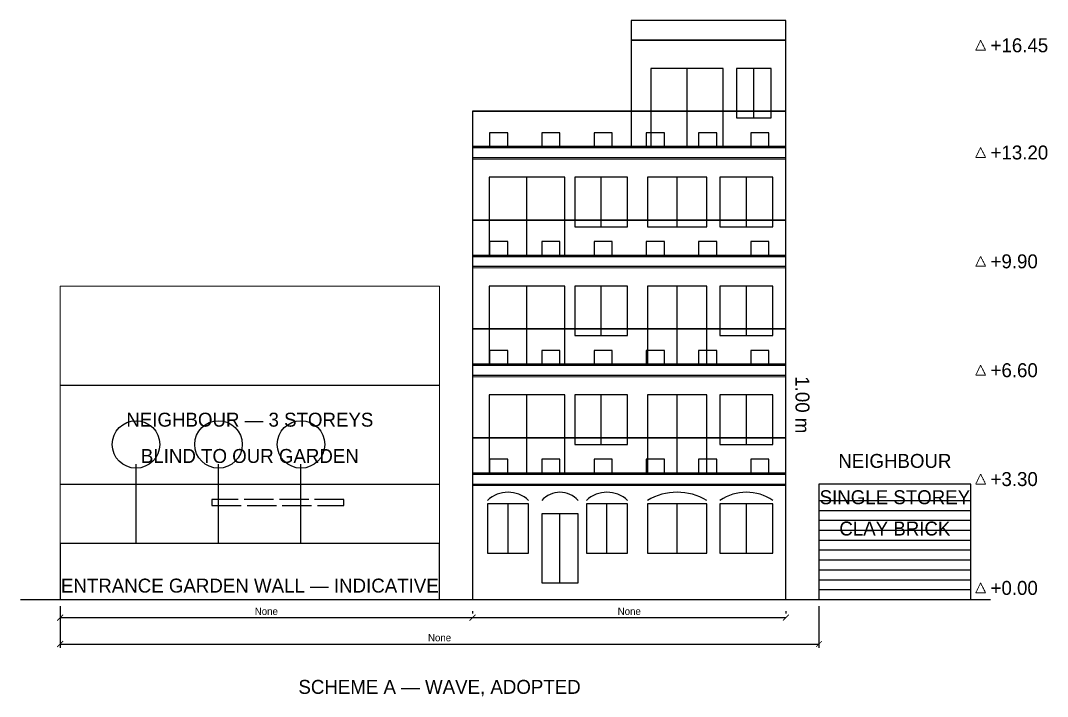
# Model space of a CAD drawing. Header units: millimetres. Extents: x -3851 to 506847, y -6675 to 35120.
# Drawn here: x 433800 to 464925, y -3440 to 17050 of the extents above; entities that cross this region are included whole.
import ezdxf
from ezdxf.enums import TextEntityAlignment as Align

# ---------------------------------------------------------------- set-up
doc = ezdxf.new("R2010")
doc.units = ezdxf.units.MM
doc.header["$LTSCALE"] = 20
doc.linetypes.add('DASHED', pattern=[1.524, 1.27, -0.254])
for name, color, linetype, lineweight in [('A-ANNO-DIMS-CTX', 5, 'CONTINUOUS', 13), ('A-ANNO-SYMB-CTX', 5, 'DASHED', 13), ('A-ANNO-TEXT-CTX', 7, 'CONTINUOUS', 13), ('A-FLOR-CTX', 7, 'CONTINUOUS', 25), ('A-FLOR-OVER-CTX', 7, 'CONTINUOUS', 25), ('A-FURN-CTX', 6, 'CONTINUOUS', 13)]:
    doc.layers.add(name, color=color, linetype=linetype, lineweight=lineweight)
doc.dimstyles.new('ARCH', dxfattribs={"dimtxt": 2.2, "dimasz": 1.8, "dimexe": 1.2, "dimexo": 2, "dimgap": 0.8, "dimtad": 1, "dimlfac": 0.001, "dimblk": 'ARCHTICK', "dimcen": 2.5, "dimazin": 3, "dimtfac": 1, "dimtmove": 0, "dimatfit": 3})

# ---------------------------------------------------------------- blocks, each defined once
blk = doc.blocks.new('_ARCHTICK')
at = {"color": 0, "linetype": 'BYBLOCK', "const_width": 0.15}
blk.add_lwpolyline([(-0.5, -0.5), (0.5, 0.5)], dxfattribs=at)

msp = doc.modelspace()

# ---------------------------------------------------------------- linework, layer by layer
at = {"layer": 'A-ANNO-SYMB-CTX'}
for points in [[(462900, 16450), (462750, 16150), (463050, 16150)], [(462900, 13200), (462750, 12900), (463050, 12900)], [(462900, 9900), (462750, 9600), (463050, 9600)], [(462900, 6600), (462750, 6300), (463050, 6300)], [(462900, 3300), (462750, 3000), (463050, 3000)], [(462900, 0), (462750, -300), (463050, -300)]]:
    msp.add_lwpolyline(points, close=True, dxfattribs=at)
at = {"layer": 'A-FLOR-CTX'}
for p, q in [((454000, 13200), (454000, 15600)), ((456025, 14100), (456025, 15600)), ((447500, 14300), (457000, 14300)), ((449150, 9900), (449150, 12300)), ((451400, 10800), (451400, 12300)), ((453700, 10800), (453700, 12300)), ((455800, 10800), (455800, 12300)), ((447500, 11000), (457000, 11000)), ((449150, 6600), (449150, 9000)), ((451400, 7500), (451400, 9000)), ((453700, 6600), (453700, 9000)), ((455800, 7500), (455800, 9000)), ((447500, 7700), (457000, 7700)), ((435000, 6000), (446500, 6000)), ((449150, 3300), (449150, 5700)), ((451400, 4200), (451400, 5700)), ((453700, 3300), (453700, 5700)), ((455800, 4200), (455800, 5700)), ((447500, 4400), (457000, 4400)), ((437300, 1200), (437300, 3600)), ((439800, 1200), (439800, 3600)), ((442300, 1200), (442300, 3600)), ((435000, 3000), (446500, 3000)), ((458000, 2500), (462600, 2500)), ((448575, 900), (448575, 2400)), ((451575, 900), (451575, 2400)), ((453700, 900), (453700, 2400)), ((455800, 900), (455800, 2400)), ((458000, 2200), (462600, 2200)), ((450150, 0), (450150, 2100)), ((458000, 1900), (462600, 1900)), ((458000, 1600), (462600, 1600)), ((458000, 1300), (462600, 1300)), ((458000, 1000), (462600, 1000)), ((458000, 700), (462600, 700)), ((458000, 400), (462600, 400)), ((458000, 100), (462600, 100)), ((458000, -200), (462600, -200)), ((433800, -500), (463200, -500)), ((446100, -500), (458400, -500))]:
    msp.add_line(p, q, dxfattribs=at)
for points in [[(452310, 16450), (457000, 16450), (457000, 17050), (452310, 17050)], [(452310, 13200), (457000, 13200), (457000, 16450), (452310, 16450)], [(452900, 13200), (455100, 13200), (455100, 15600), (452900, 15600)], [(455500, 14100), (456550, 14100), (456550, 15600), (455500, 15600)], [(447500, 13200), (457000, 13200), (457000, 14300), (447500, 14300)], [(447500, 13200), (457000, 13200), (457000, 14300), (447500, 14300)], [(448016.667, 13200), (448566.667, 13200), (448566.667, 13650), (448016.667, 13650)], [(449600, 13200), (450150, 13200), (450150, 13650), (449600, 13650)], [(451183.333, 13200), (451733.333, 13200), (451733.333, 13650), (451183.333, 13650)], [(452766.667, 13200), (453316.667, 13200), (453316.667, 13650), (452766.667, 13650)], [(454350, 13200), (454900, 13200), (454900, 13650), (454350, 13650)], [(455933.333, 13200), (456483.333, 13200), (456483.333, 13650), (455933.333, 13650)], [(447500, 12900), (457000, 12900), (457000, 13230), (447500, 13230)], [(447500, -500), (457000, -500), (457000, 13200), (447500, 13200)], [(448000, 9900), (450300, 9900), (450300, 12300), (448000, 12300)], [(450600, 10800), (452200, 10800), (452200, 12300), (450600, 12300)], [(452800, 10800), (454600, 10800), (454600, 12300), (452800, 12300)], [(455000, 10800), (456600, 10800), (456600, 12300), (455000, 12300)], [(447500, 9900), (457000, 9900), (457000, 11000), (447500, 11000)], [(448016.667, 9900), (448566.667, 9900), (448566.667, 10350), (448016.667, 10350)], [(449600, 9900), (450150, 9900), (450150, 10350), (449600, 10350)], [(451183.333, 9900), (451733.333, 9900), (451733.333, 10350), (451183.333, 10350)], [(452766.667, 9900), (453316.667, 9900), (453316.667, 10350), (452766.667, 10350)], [(454350, 9900), (454900, 9900), (454900, 10350), (454350, 10350)], [(455933.333, 9900), (456483.333, 9900), (456483.333, 10350), (455933.333, 10350)], [(447500, 9600), (457000, 9600), (457000, 9930), (447500, 9930)], [(448000, 6600), (450300, 6600), (450300, 9000), (448000, 9000)], [(450600, 7500), (452200, 7500), (452200, 9000), (450600, 9000)], [(452800, 6600), (454600, 6600), (454600, 9000), (452800, 9000)], [(455000, 7500), (456600, 7500), (456600, 9000), (455000, 9000)], [(447500, 6600), (457000, 6600), (457000, 7700), (447500, 7700)], [(448016.667, 6600), (448566.667, 6600), (448566.667, 7050), (448016.667, 7050)], [(449600, 6600), (450150, 6600), (450150, 7050), (449600, 7050)], [(451183.333, 6600), (451733.333, 6600), (451733.333, 7050), (451183.333, 7050)], [(452766.667, 6600), (453316.667, 6600), (453316.667, 7050), (452766.667, 7050)], [(454350, 6600), (454900, 6600), (454900, 7050), (454350, 7050)], [(455933.333, 6600), (456483.333, 6600), (456483.333, 7050), (455933.333, 7050)], [(447500, 6300), (457000, 6300), (457000, 6630), (447500, 6630)], [(448000, 3300), (450300, 3300), (450300, 5700), (448000, 5700)], [(450600, 4200), (452200, 4200), (452200, 5700), (450600, 5700)], [(452800, 3300), (454600, 3300), (454600, 5700), (452800, 5700)], [(455000, 4200), (456600, 4200), (456600, 5700), (455000, 5700)], [(447500, 3300), (457000, 3300), (457000, 4400), (447500, 4400)], [(448016.667, 3300), (448566.667, 3300), (448566.667, 3750), (448016.667, 3750)], [(449600, 3300), (450150, 3300), (450150, 3750), (449600, 3750)], [(451183.333, 3300), (451733.333, 3300), (451733.333, 3750), (451183.333, 3750)], [(452766.667, 3300), (453316.667, 3300), (453316.667, 3750), (452766.667, 3750)], [(454350, 3300), (454900, 3300), (454900, 3750), (454350, 3750)], [(455933.333, 3300), (456483.333, 3300), (456483.333, 3750), (455933.333, 3750)], [(447500, 3000), (457000, 3000), (457000, 3330), (447500, 3330)], [(458000, -500), (462600, -500), (462600, 3000), (458000, 3000)], [(447950, 900), (449200, 900), (449200, 2400), (447950, 2400)], [(450950, 900), (452200, 900), (452200, 2400), (450950, 2400)], [(452800, 900), (454600, 900), (454600, 2400), (452800, 2400)], [(455000, 900), (456600, 900), (456600, 2400), (455000, 2400)], [(449600, 0), (450700, 0), (450700, 2100), (449600, 2100)], [(435000, -500), (446500, -500), (446500, 1200), (435000, 1200)]]:
    msp.add_lwpolyline(points, close=True, dxfattribs=at)
for centre in [(437300, 4200), (439800, 4200), (442300, 4200)]:
    msp.add_circle(centre, 720, dxfattribs=at)
for centre, radius, start, end in [((448575, 1843.75), 906.25, 46.397181, 133.602819), ((450150, 2020), 730, 41.1120904, 138.8879096), ((451575, 1843.75), 906.25, 46.397181, 133.602819), ((453700, 1005), 1745, 58.951778, 121.048222), ((455800, 1345), 1405, 55.2919507, 124.7080493)]:
    msp.add_arc(centre, radius, start, end, dxfattribs=at)
at = {"layer": 'A-FLOR-OVER-CTX', "linetype": 'DASHED', "ltscale": 35}
msp.add_lwpolyline([(439600, 2350), (443600, 2350), (443600, 2530), (439600, 2530)], close=True, dxfattribs=at)
at = {"layer": 'A-FURN-CTX'}
for points in [[(447500, 12850), (457000, 12850), (457000, 12900), (447500, 12900)], [(447500, 9550), (457000, 9550), (457000, 9600), (447500, 9600)], [(435000, -500), (446500, -500), (446500, 9000), (435000, 9000)], [(447500, 6250), (457000, 6250), (457000, 6300), (447500, 6300)], [(447500, 2950), (457000, 2950), (457000, 3000), (447500, 3000)]]:
    msp.add_lwpolyline(points, close=True, dxfattribs=at)

# ---------------------------------------------------------------- texts
at = {"layer": 'A-ANNO-TEXT-CTX'}
for s, p in [('+16.45', (463200, 16300)), ('+13.20', (463200, 13050)), ('+9.90', (463200, 9750)), ('+6.60', (463200, 6450)), ('+3.30', (463200, 3150)), ('+0.00', (463200, -150))]:
    msp.add_text(s, height=423.3333, dxfattribs=at).set_placement(p, align=Align.MIDDLE_LEFT)
msp.add_text('1.00 m', height=423.3333, rotation=-90, dxfattribs=at).set_placement((457500, 5400), align=Align.MIDDLE_CENTER)
for s, height, p in [('NEIGHBOUR — 3 STOREYS', 423.33333, (440750, 4950)), ('BLIND TO OUR GARDEN', 423.33333, (440750, 3850)), ('NEIGHBOUR', 423.3333, (460300, 3700)), ('SINGLE STOREY', 423.33333, (460300, 2600)), ('CLAY BRICK', 423.3333, (460300, 1650)), ('ENTRANCE GARDEN WALL — INDICATIVE', 423.33333, (440750, -80)), ('SCHEME A — WAVE, ADOPTED', 423.33333, (446500, -3150))]:
    msp.add_text(s, height=height, dxfattribs=at).set_placement(p, align=Align.MIDDLE_CENTER)

# ---------------------------------------------------------------- dimensions: what is measured, and where the dimension line sits
at = {"layer": 'A-ANNO-DIMS-CTX'}
for base, p1, p2 in [((435000, -1850), (435000, -500), (458000, -500)), ((435000, -1050), (435000, -1050), (447500, -1050)), ((447500, -1050), (447500, -1050), (457000, -1050))]:
    msp.add_linear_dim(base=base, p1=p1, p2=p2, text='None', dimstyle='ARCH', override={"dimscale": 100}, dxfattribs=at).render()

doc.saveas('drawing.dxf')
